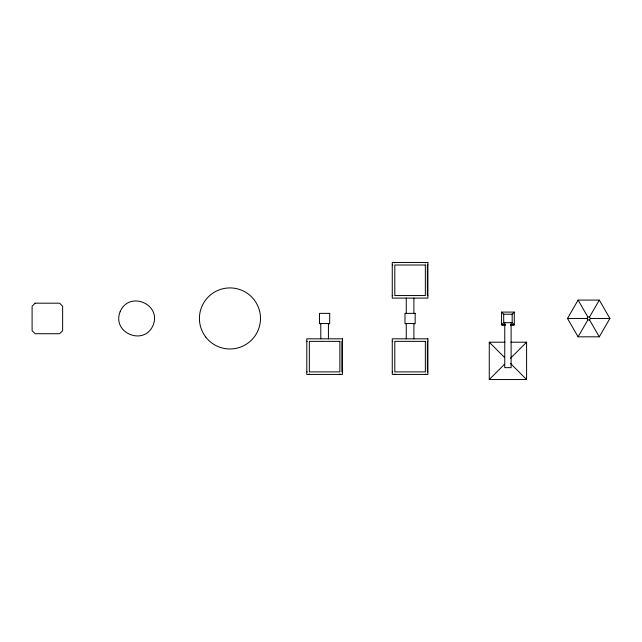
<?xml version="1.0" encoding="UTF-8"?>
<svg xmlns="http://www.w3.org/2000/svg" width="642" height="642" viewBox="0 0 642 642"><rect width="100%" height="100%" fill="white"/><g stroke="black" fill="none" stroke-linecap="round" stroke-linejoin="round"><path stroke-width="0.96" d="M567.488 318.456L578.089 300.087L599.299 300.087L609.9 318.456L599.299 336.817L578.089 336.817L567.488 318.456L586.997 318.456L587.847 316.988L578.089 300.087M578.089 336.817L587.847 319.925L586.997 318.456M609.9 318.456L590.391 318.456L589.541 316.988L599.299 300.087M599.299 336.817L589.541 319.925L590.391 318.456M505.423 324.82L501.562 324.82L503.689 322.693L503.689 314.211L501.562 312.092L514.29 312.092L514.29 324.82L510.374 324.82M514.29 324.82L512.172 322.693L512.172 314.211L514.29 312.092M510.872 342.21L526.592 342.21L526.592 379.534L489.268 379.534L504.211 364.584M510.494 358.3L526.592 342.21M392.262 265.01L392.776 265.01M427.893 265.01L427.379 265.01L427.379 295.553L427.893 295.553M392.262 295.553L392.776 295.553M503.689 314.211L512.172 314.211M587.847 316.988L589.541 316.988M587.847 319.925L589.541 319.925M503.689 322.693L512.172 322.693M319.941 323.801L320.366 323.801M328.848 323.801L329.274 323.801M405.415 323.801L405.84 323.801M414.323 323.801L414.74 323.801M501.988 325.069L505.423 325.069M510.43 325.069L513.865 325.069M306.788 341.359L307.301 341.359M342.419 341.359L341.913 341.359L341.913 371.895L342.419 371.895M392.262 341.359L392.776 341.359M427.893 341.359L427.379 341.359L427.379 371.895L427.893 371.895M489.268 379.534L489.268 342.21L504.981 342.21M306.788 371.895L307.301 371.895M392.262 371.895L392.776 371.895M489.268 342.21L504.211 357.153M510.494 363.436L526.592 379.534M511.112 322.693L511.112 367.657L504.748 367.657L504.748 322.693M501.562 312.092L501.562 324.82M425.349 262.466L425.349 262.979M425.349 373.933L425.349 374.438M413.897 298.097L413.897 313.368M413.897 323.544L413.897 338.815M406.258 298.097L406.258 313.368M406.258 323.544L406.258 338.815M394.806 262.466L394.806 262.979M394.806 373.933L394.806 374.438M339.875 373.933L339.875 374.438M328.423 323.544L328.423 338.815M320.791 323.544L320.791 338.815M309.34 373.933L309.34 374.438M120.174 311.635C111.459 332.933 144.201 346.495 153.093 325.269C161.808 303.979 129.066 290.417 120.174 311.635M35.158 303.185L32.1 306.242L32.1 330.67L35.158 333.728L59.586 333.728L62.635 330.67L62.635 306.242L59.586 303.185L35.158 303.185M427.893 262.466L392.262 262.466L392.262 298.097L427.893 298.097L427.893 262.466M425.349 265.01L394.806 265.01L394.806 295.553L425.349 295.553L425.349 265.01M329.691 313.368L319.515 313.368L319.515 323.544L329.691 323.544L329.691 313.368M415.165 313.368L404.99 313.368L404.99 323.544L415.165 323.544L415.165 313.368M342.419 338.815L306.788 338.815L306.788 374.438L342.419 374.438L342.419 338.815M427.893 338.815L392.262 338.815L392.262 374.438L427.893 374.438L427.893 338.815M339.875 341.359L309.34 341.359L309.34 371.895L339.875 371.895L339.875 341.359M425.349 341.359L394.806 341.359L394.806 371.895L425.349 371.895L425.349 341.359M205.729 337.042A30.535 30.535 0 0 0 258.164 330.14A30.535 30.535 0 0 0 225.968 288.178A30.535 30.535 0 0 0 205.729 337.042"/></g></svg>
